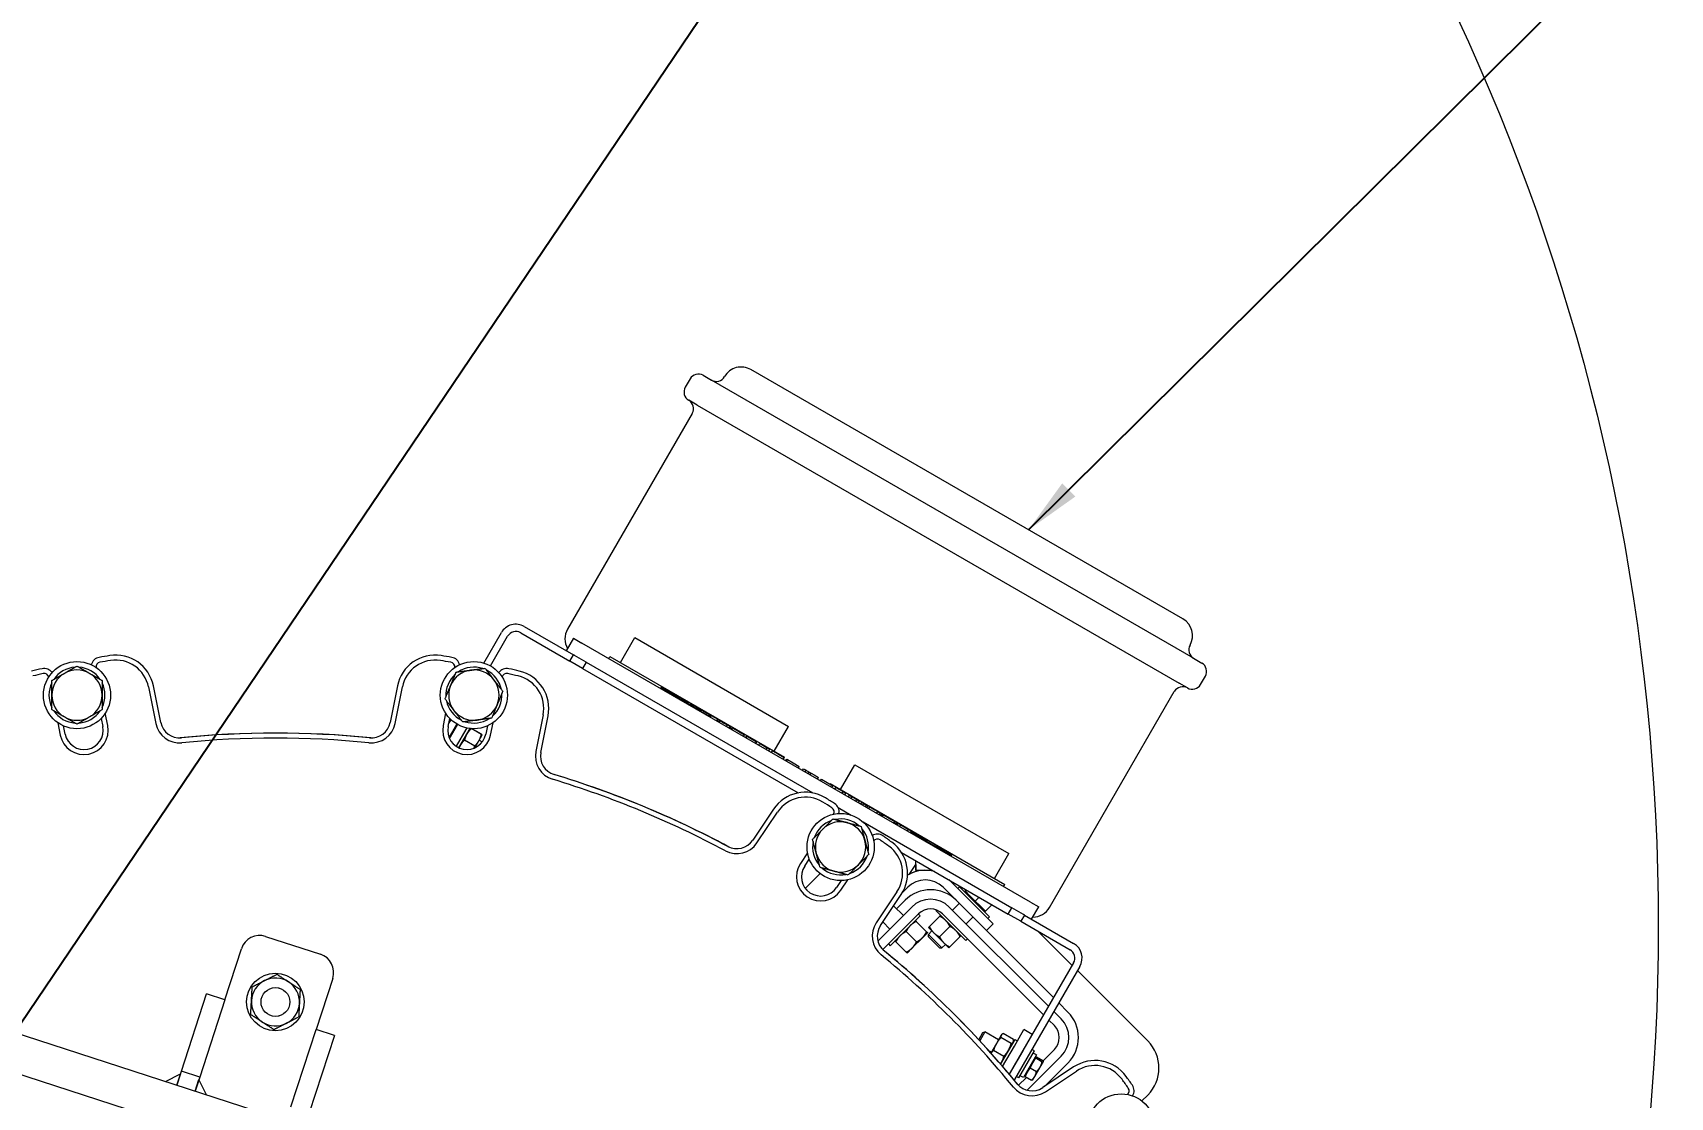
# Model space of a CAD drawing. Header units: inches. Extents: x 19 to 503, y 6 to 322.
# Drawn here: x 97.15 to 139.81, y 243.34 to 271.08 of the extents above; entities that cross this region are included whole.
import ezdxf

# ---------------------------------------------------------------- set-up
doc = ezdxf.new("R2010")
doc.units = ezdxf.units.IN
doc.header["$LTSCALE"] = 15
doc.header["$MEASUREMENT"] = 0
for name, color, linetype, lineweight in [('Dimension (ANSI)', 7, 'Continuous', 25), ('Symbol (ANSI)', 7, 'Continuous', 25), ('Visible', 7, 'Continuous', 18)]:
    doc.layers.add(name, color=color, linetype=linetype, lineweight=lineweight)
doc.styles.add('MEMCOR Medium', font='arial.ttf')
doc.dimstyles.new('Default (ANSI)', dxfattribs={"dimscale": 15, "dimtxt": 0.15, "dimasz": 0.098425, "dimexe": 0.125, "dimexo": 0.0625, "dimgap": 0.031496, "dimtad": 0, "dimtih": 1, "dimtoh": 1, "dimdec": 4, "dimrnd": 1e-08, "dimzin": 3, "dimdsep": 46, "dimlunit": 5, "dimtxsty": 'MEMCOR Medium', "dimcen": 0.09, "dimdle": 0.393701, "dimclrd": 256, "dimclre": 256, "dimclrt": 256, "dimadec": 0, "dimazin": 1, "dimtfac": 0.8, "dimtofl": 0, "dimtmove": 0, "dimatfit": 3, "dimfxl": 1, "dimfrac": 1, "dimtolj": 1, "dimtzin": 4, "dimlwd": -1, "dimlwe": -1, "dimarcsym": 0})
doc.dimstyles.new('Default (ANSI)$7', dxfattribs={"dimscale": 15, "dimtxt": 0.15, "dimasz": 0.098425, "dimexe": 0.125, "dimexo": 0.0625, "dimgap": 0.031496, "dimtad": 0, "dimtih": 1, "dimtoh": 1, "dimdec": 4, "dimrnd": 1e-08, "dimzin": 3, "dimdsep": 46, "dimlunit": 5, "dimtxsty": 'MEMCOR Medium', "dimcen": 0.09, "dimdle": 0.393701, "dimclrd": 256, "dimclre": 256, "dimclrt": 256, "dimadec": 0, "dimazin": 1, "dimtfac": 0.8, "dimtofl": 0, "dimtmove": 0, "dimatfit": 3, "dimfxl": 1, "dimfrac": 1, "dimtolj": 1, "dimtzin": 4, "dimlwd": -1, "dimlwe": -1, "dimarcsym": 0})

# ---------------------------------------------------------------- blocks, each defined once
blk = doc.blocks.new('*D25')
at = {"layer": 'Defpoints', "color": 0, "transparency": 16777216}
for p in [(108.515, 297.906), (83.501, 247.803)]:
    blk.add_point(p, dxfattribs=at)
at = {"layer": 'Dimension (ANSI)', "transparency": 16777216}
for p, q in [((112.922, 306.732), (109.175, 299.227)), ((114.906, 306.732), (112.922, 306.732))]:
    blk.add_line(p, q, dxfattribs=at)
blk.add_solid([(108.954, 299.337), (109.395, 299.117), (108.515, 297.906)], dxfattribs=at)
at = {"layer": 'Dimension (ANSI)', "transparency": 16777216, "insert": (115.378, 306.732), "char_height": 2.25, "attachment_point": 4, "style": 'MEMCOR Medium'}
blk.add_mtext('\\A1; \\fArial|b0|i0;\\H2.2500;R56 in\\P[R1422.4 mm]{\\P\\fArial|b0|i0;\\H2.2500;RADIAL CLEARANCE REQUIRED}', dxfattribs=at)

msp = doc.modelspace()

# ---------------------------------------------------------------- linework, layer by layer
at = {"layer": 'Visible'}
for p, q in [((114.27854, 262.06378), (114.15354, 261.84727)), ((114.62005, 262.15529), (114.83656, 262.03029)), ((127.39392, 254.78029), (114.83656, 262.03029)), ((127.11941, 255.80481), (115.86108, 262.30481)), ((114.46156, 261.38077), (114.24505, 261.50577)), ((114.33656, 261.16426), (111.08656, 255.5351)), ((114.46156, 261.38077), (127.01892, 254.13077)), ((109.95884, 255.60883), (111.24346, 254.86716)), ((108.9035, 254.65594), (109.3612, 255.4487)), ((109.07694, 254.58134), (109.52358, 255.35495)), ((109.86509, 255.44645), (111.14971, 254.70478)), ((111.24031, 255.30199), (111.05281, 254.97723)), ((111.24031, 255.30199), (111.45682, 255.17699)), ((123.14816, 248.42699), (111.45682, 255.17699)), ((112.46238, 254.6686), (112.83738, 255.31812)), ((112.83738, 255.31812), (116.84274, 253.00562)), ((111.14971, 254.70478), (111.24346, 254.86716)), ((111.4788, 254.51478), (111.14971, 254.70478)), ((111.26932, 254.85223), (111.24346, 254.86716)), ((111.57255, 254.67716), (111.26932, 254.85223)), ((112.16049, 254.77072), (112.19174, 254.82485)), ((112.19174, 254.82485), (116.73838, 252.19985)), ((127.39392, 254.78029), (127.61043, 254.65529)), ((111.57255, 254.67716), (111.4788, 254.51478)), ((111.4788, 254.51478), (117.09618, 251.27158)), ((111.57255, 254.67716), (117.47284, 251.27063)), ((127.57694, 254.09727), (127.70194, 254.31378)), ((100.17062, 254.03213), (100.35964, 253.08187)), ((100.48714, 253.10723), (100.29812, 254.05749)), ((106.65469, 254.05749), (106.46567, 253.10723)), ((106.59318, 253.08187), (106.78219, 254.03213)), ((113.51366, 253.98947), (113.51991, 254.0003)), ((113.51991, 254.0003), (113.53866, 254.03277)), ((114.56701, 253.39575), (113.51991, 254.0003)), ((113.53866, 254.03277), (113.76711, 253.90088)), ((113.74836, 253.8684), (113.76711, 253.90088)), ((113.76737, 253.85742), (113.78612, 253.8899)), ((113.78612, 253.8899), (113.84828, 253.85401)), ((113.82953, 253.82153), (113.84828, 253.85401)), ((113.84828, 253.85401), (113.93483, 253.80404)), ((123.64392, 248.2851), (126.89392, 253.91426)), ((127.23543, 254.00577), (127.01892, 254.13077)), ((113.91608, 253.77156), (113.93483, 253.80404)), ((113.93483, 253.80404), (114.01831, 253.75585)), ((113.99956, 253.72337), (114.01831, 253.75585)), ((114.03768, 253.70136), (114.05643, 253.73384)), ((114.05643, 253.73384), (114.23963, 253.62807)), ((114.22088, 253.59559), (114.23963, 253.62807)), ((114.26515, 253.57003), (114.2839, 253.60251)), ((114.2839, 253.60251), (114.35199, 253.56319)), ((114.33324, 253.53072), (114.35199, 253.56319)), ((114.35199, 253.56319), (114.39746, 253.53694)), ((114.39746, 253.53694), (114.44294, 253.51069)), ((114.42419, 253.47821), (114.44294, 253.51069)), ((114.44294, 253.51069), (114.51103, 253.47137)), ((114.49228, 253.4389), (114.51103, 253.47137)), ((114.51283, 253.42703), (114.53158, 253.45951)), ((114.53158, 253.45951), (114.58576, 253.42823)), ((114.56076, 253.38493), (114.58576, 253.42823)), ((114.58576, 253.42823), (114.63267, 253.40114)), ((114.60767, 253.35784), (114.63267, 253.40114)), ((114.63267, 253.40114), (114.68421, 253.37139)), ((97.80684, 253.10105), (97.87103, 252.77838)), ((97.99853, 252.80374), (97.95597, 253.0177)), ((98.93676, 253.21279), (98.97932, 252.99883)), ((99.10682, 253.02419), (99.04263, 253.34687)), ((107.91018, 253.34687), (107.846, 253.02419)), ((107.9735, 252.99883), (108.01606, 253.21279)), ((107.98755, 253.06945), (108.05066, 253.17877)), ((107.99969, 252.71549), (108.20198, 253.06586)), ((108.01302, 252.68515), (108.22079, 253.04502)), ((108.16641, 253.00425), (108.18954, 252.99089)), ((108.22079, 253.04502), (108.22519, 253.05265)), ((108.99684, 253.0177), (108.95428, 252.80374)), ((109.08179, 252.77838), (109.14597, 253.10105)), ((110.45033, 253.30249), (110.26131, 252.35223)), ((110.38881, 252.32687), (110.57783, 253.27713)), ((114.65921, 253.32809), (114.68421, 253.37139)), ((114.68421, 253.37139), (114.73491, 253.34212)), ((114.70991, 253.29881), (114.73491, 253.34212)), ((114.73491, 253.34212), (114.78203, 253.31491)), ((114.75703, 253.27161), (114.78203, 253.31491)), ((114.8123, 253.25413), (114.76328, 253.28243)), ((114.78203, 253.31491), (114.83105, 253.28661)), ((114.80605, 253.24331), (114.83105, 253.28661)), ((114.83105, 253.28661), (114.99788, 253.19029)), ((114.97288, 253.14699), (114.99788, 253.19029)), ((115.03851, 253.12353), (114.97913, 253.15781)), ((114.99788, 253.19029), (115.05726, 253.15601)), ((115.03226, 253.1127), (115.05726, 253.15601)), ((115.05726, 253.15601), (115.16814, 253.09199)), ((115.16814, 253.09199), (115.24879, 253.04543)), ((115.22379, 253.00213), (115.24879, 253.04543)), ((115.24879, 253.04543), (115.32022, 253.00418)), ((115.29522, 252.96088), (115.32022, 253.00418)), ((115.36021, 252.9378), (115.30147, 252.97171)), ((115.32022, 253.00418), (115.35085, 252.9865)), ((115.3321, 252.95403), (115.35085, 252.9865)), ((116.46774, 252.3561), (116.84274, 253.00562)), ((108.43729, 252.92002), (108.18636, 252.48538)), ((108.25625, 252.44644), (108.54709, 252.95019)), ((108.66698, 252.48947), (108.39905, 252.64415)), ((108.46271, 252.96405), (108.43729, 252.92002)), ((108.84095, 252.7908), (108.57303, 252.94548)), ((108.84496, 252.79775), (108.58726, 252.94653)), ((108.67052, 252.44598), (108.77545, 252.62773)), ((108.77545, 252.62773), (108.86444, 252.78186)), ((108.78623, 252.64639), (108.86403, 252.60147)), ((108.86444, 252.78186), (108.86448, 252.78192)), ((108.86448, 252.78192), (108.86449, 252.782)), ((115.35396, 252.92697), (115.36021, 252.9378)), ((115.36954, 252.91797), (115.39454, 252.96128)), ((115.39454, 252.96128), (115.54487, 252.87448)), ((115.54487, 252.87448), (115.6952, 252.78769)), ((115.6702, 252.74439), (115.6952, 252.78769)), ((115.72699, 252.7116), (115.75199, 252.75491)), ((115.7375, 252.70553), (115.7625, 252.74883)), ((115.75199, 252.75491), (115.7625, 252.74883)), ((115.7625, 252.74883), (115.8918, 252.67419)), ((115.8918, 252.67419), (116.01276, 252.60435)), ((115.98776, 252.56105), (116.01276, 252.60435)), ((115.99521, 252.55675), (116.02021, 252.60005)), ((116.01276, 252.60435), (116.02021, 252.60005)), ((116.06602, 252.51586), (116.09102, 252.55916)), ((116.09102, 252.55916), (116.2019, 252.49515)), ((116.2019, 252.49515), (116.28255, 252.44859)), ((116.25755, 252.40529), (116.28255, 252.44859)), ((116.28255, 252.44859), (116.35399, 252.40734)), ((116.32899, 252.36404), (116.35399, 252.40734)), ((116.4033, 252.32113), (116.4283, 252.36443)), ((116.4283, 252.36443), (116.57863, 252.27764)), ((116.57863, 252.27764), (116.72896, 252.19085)), ((116.70396, 252.14755), (116.72896, 252.19085)), ((116.70713, 252.14572), (116.73838, 252.19985)), ((116.77039, 252.1092), (116.79539, 252.1525)), ((116.79055, 252.09756), (116.81555, 252.14086)), ((116.79539, 252.1525), (116.81555, 252.14086)), ((116.81555, 252.14086), (116.96763, 252.05305)), ((116.96763, 252.05305), (117.12409, 251.96272)), ((117.09909, 251.91942), (117.12409, 251.96272)), ((117.2076, 251.85677), (117.2326, 251.90007)), ((117.2326, 251.90007), (117.29834, 251.86212)), ((117.27334, 251.81882), (117.29834, 251.86212)), ((117.27947, 251.81528), (117.30447, 251.85858)), ((117.29834, 251.86212), (117.30447, 251.85858)), ((117.30447, 251.85858), (117.34523, 251.83504)), ((117.34523, 251.83504), (117.38292, 251.81328)), ((117.35792, 251.76998), (117.38292, 251.81328)), ((117.38292, 251.81328), (117.42938, 251.78646)), ((117.40438, 251.74316), (117.42938, 251.78646)), ((117.42938, 251.78646), (117.50871, 251.74066)), ((117.50871, 251.74066), (117.62003, 251.67639)), ((118.19973, 251.35613), (118.57473, 252.00565)), ((118.57473, 252.00565), (122.5801, 249.69315)), ((117.59503, 251.63309), (117.62003, 251.67639)), ((117.67461, 251.58714), (117.69961, 251.63045)), ((117.69961, 251.63045), (117.84994, 251.54365)), ((117.84994, 251.54365), (118.00026, 251.45686)), ((117.92285, 251.50156), (117.9291, 251.51238)), ((117.9291, 251.51238), (122.47573, 248.88738)), ((117.97526, 251.41356), (118.00026, 251.45686)), ((118.04871, 251.37116), (118.07371, 251.41446)), ((118.07371, 251.41446), (118.18459, 251.35044)), ((118.18459, 251.35044), (118.26523, 251.30388)), ((118.24023, 251.26058), (118.26523, 251.30388)), ((118.26523, 251.30388), (118.33667, 251.26264)), ((116.45054, 250.84457), (115.91226, 250.03898)), ((118.13782, 250.8867), (118.47095, 250.69436)), ((118.31167, 251.21934), (118.33667, 251.26264)), ((118.40527, 251.1653), (118.43027, 251.2086)), ((118.43027, 251.2086), (118.50171, 251.16735)), ((118.47671, 251.12405), (118.50171, 251.16735)), ((118.50171, 251.16735), (118.57534, 251.12484)), ((118.57534, 251.12484), (118.62136, 251.09827)), ((118.59636, 251.05497), (118.62136, 251.09827)), ((118.62136, 251.09827), (118.69367, 251.05652)), ((118.66867, 251.01322), (118.69367, 251.05652)), ((118.72327, 250.9817), (118.74827, 251.025)), ((118.72984, 250.9779), (118.75484, 251.02121)), ((118.74827, 251.025), (118.75484, 251.02121)), ((118.75484, 251.02121), (118.80393, 250.99286)), ((118.77893, 250.94956), (118.80393, 250.99286)), ((118.80393, 250.99286), (118.87581, 250.95137)), ((118.85081, 250.90807), (118.87581, 250.95137)), ((118.87581, 250.95137), (118.91262, 250.93011)), ((118.88762, 250.88681), (118.91262, 250.93011)), ((118.93258, 250.86086), (118.95758, 250.90416)), ((118.95758, 250.90416), (119.09081, 250.82723)), ((116.02035, 249.96676), (116.55863, 250.77235)), ((118.78451, 250.51333), (122.65768, 248.27716)), ((119.09081, 250.82723), (119.16751, 250.78295)), ((119.14251, 250.73965), (119.16751, 250.78295)), ((119.16751, 250.78295), (119.23895, 250.74171)), ((119.21395, 250.69841), (119.23895, 250.74171)), ((119.25102, 250.67701), (119.25727, 250.68783)), ((119.25727, 250.68783), (119.27602, 250.72031)), ((119.29452, 250.66632), (119.25727, 250.68783)), ((119.27602, 250.72031), (119.31327, 250.6988)), ((119.28827, 250.6555), (119.31327, 250.6988)), ((119.31327, 250.6988), (119.46359, 250.61201)), ((119.46359, 250.61201), (119.61392, 250.52522)), ((119.58892, 250.48192), (119.61392, 250.52522)), ((119.67826, 250.44477), (119.59517, 250.49274)), ((119.61392, 250.52522), (119.66911, 250.49335)), ((119.65036, 250.46087), (119.66911, 250.49335)), ((119.66911, 250.49335), (119.69701, 250.47725)), ((119.67201, 250.43395), (119.69701, 250.47725)), ((119.69701, 250.47725), (119.76757, 250.43651)), ((119.74257, 250.39321), (119.76757, 250.43651)), ((119.76757, 250.43651), (119.97136, 250.31885)), ((119.02284, 250.15923), (119.02427, 250.1584)), ((119.94636, 250.27555), (119.97136, 250.31885)), ((119.97136, 250.31885), (120.04149, 250.27836)), ((120.01649, 250.23506), (120.04149, 250.27836)), ((121.09757, 249.62533), (120.02274, 250.24588)), ((120.04149, 250.27836), (120.08013, 250.25605)), ((120.06138, 250.22358), (120.08013, 250.25605)), ((120.08013, 250.25605), (120.1256, 250.2298)), ((120.1256, 250.2298), (120.17107, 250.20355)), ((120.15232, 250.17107), (120.17107, 250.20355)), ((120.17107, 250.20355), (120.23916, 250.16423)), ((120.22041, 250.13176), (120.23916, 250.16423)), ((120.23789, 250.12167), (120.25664, 250.15415)), ((120.25664, 250.15415), (120.36932, 250.08909)), ((120.35057, 250.05661), (120.36932, 250.08909)), ((120.36932, 250.08909), (120.43742, 250.04977)), ((120.41867, 250.01729), (120.43742, 250.04977)), ((120.44273, 250.0034), (120.46148, 250.03588)), ((120.46148, 250.03588), (120.64292, 249.93112)), ((117.33851, 249.70759), (117.15573, 249.43404)), ((119.7862, 249.7185), (122.56393, 248.11478)), ((120.62417, 249.89865), (120.64292, 249.93112)), ((120.66823, 249.87321), (120.68698, 249.90569)), ((120.68698, 249.90569), (120.74914, 249.8698)), ((120.73039, 249.83732), (120.74914, 249.8698)), ((120.74914, 249.8698), (120.83569, 249.81983)), ((120.81694, 249.78735), (120.83569, 249.81983)), ((120.83569, 249.81983), (120.91916, 249.77164)), ((120.90041, 249.73916), (120.91916, 249.77164)), ((120.93458, 249.71943), (120.95333, 249.75191)), ((120.95333, 249.75191), (121.09919, 249.6677)), ((121.08044, 249.63522), (121.09919, 249.6677)), ((121.09132, 249.61451), (121.09757, 249.62533)), ((122.2051, 249.04363), (122.5801, 249.69315)), ((117.26382, 249.36182), (117.38502, 249.5432)), ((117.27998, 248.78347), (117.66577, 249.16926)), ((119.98405, 249.14782), (120.15777, 249.40588)), ((120.15777, 249.2538), (120.15777, 249.50397)), ((120.15777, 249.40588), (120.15777, 249.21838)), ((120.15777, 249.2538), (120.59108, 249.2538)), ((118.21649, 248.98763), (118.09529, 248.80625)), ((118.20339, 248.73402), (118.38616, 249.00757)), ((119.80873, 248.67401), (119.94815, 248.81342)), ((120.86738, 248.81342), (121.99876, 247.68205)), ((122.17553, 247.85882), (121.04416, 248.9902)), ((121.25546, 248.7789), (121.3, 248.82344)), ((121.3, 248.82344), (122.07949, 248.04395)), ((121.44226, 248.71654), (121.42458, 248.69886)), ((121.44226, 248.71654), (121.47131, 248.7456)), ((121.57484, 248.58396), (121.44226, 248.71654)), ((122.44448, 248.83326), (122.47573, 248.88738)), ((119.66832, 248.69452), (119.13005, 247.88893)), ((120.05563, 248.29582), (119.17057, 247.41077)), ((119.23814, 247.8167), (119.77642, 248.62229)), ((119.58188, 248.33115), (119.83642, 248.07661)), ((119.87885, 248.47259), (119.65965, 248.25339)), ((123.61634, 245.71091), (121.03143, 248.29582)), ((121.29165, 248.38916), (121.11487, 248.21238)), ((121.70742, 248.45138), (121.57484, 248.58396)), ((121.70742, 248.45138), (121.80753, 248.55148)), ((121.84001, 248.3188), (121.70742, 248.45138)), ((121.97259, 248.18621), (121.84001, 248.3188)), ((121.97259, 248.18621), (122.14375, 248.35737)), ((123.14816, 248.42699), (123.36467, 248.30199)), ((123.17717, 247.97723), (123.36467, 248.30199)), ((119.30609, 247.89984), (119.2687, 247.86245)), ((119.29866, 247.90727), (119.48287, 247.72306)), ((119.29952, 247.18616), (120.2324, 248.11904)), ((120.27071, 248.06826), (119.49122, 247.28877)), ((120.43923, 247.65058), (120.16981, 247.92)), ((120.22617, 248.1128), (120.27071, 248.06826)), ((120.51206, 247.78635), (120.78148, 248.05576)), ((120.69688, 248.22032), (120.68059, 248.20403)), ((121.46007, 247.42454), (120.68059, 248.20403)), ((120.85466, 248.11904), (123.48694, 245.48676)), ((121.6452, 248.0356), (121.46843, 247.85882)), ((121.97259, 248.18621), (121.95491, 248.16853)), ((122.17553, 247.85882), (121.99876, 247.68205)), ((122.03495, 247.99941), (122.07949, 248.04395)), ((122.56393, 248.11478), (122.65768, 248.27716)), ((122.89302, 247.92478), (122.56393, 248.11478)), ((122.96066, 248.10223), (122.65768, 248.27716)), ((122.98677, 248.08716), (122.89302, 247.92478)), ((122.89302, 247.92478), (124.17764, 247.1831)), ((122.98677, 248.08716), (122.96066, 248.10223)), ((122.98677, 248.08716), (124.27139, 247.34548)), ((103.22008, 247.53056), (104.64667, 247.06703)), ((120.17407, 247.38542), (119.90465, 247.65483)), ((120.06517, 247.22915), (120.33033, 247.49432)), ((120.33033, 247.49432), (120.46291, 247.6269)), ((120.48567, 247.51645), (120.48568, 247.58318)), ((120.7725, 247.22963), (120.48567, 247.51645)), ((120.57677, 247.67428), (120.48568, 247.58318)), ((120.48568, 247.58318), (120.83923, 247.22963)), ((120.48838, 247.76266), (120.62096, 247.63008)), ((120.62096, 247.63008), (120.88613, 247.36492)), ((120.77723, 247.52118), (121.04665, 247.7906)), ((121.04239, 247.25602), (121.31181, 247.52543)), ((121.50462, 247.46908), (121.46007, 247.42454)), ((123.74575, 245.93505), (121.99876, 247.68205)), ((123.33981, 247.66682), (124.23104, 246.77559)), ((109.96824, 239.66005), (86.50085, 247.28507)), ((102.15742, 245.87806), (102.59005, 247.20954)), ((119.44668, 247.33332), (119.49122, 247.28877)), ((119.9089, 247.12025), (119.63948, 247.38967)), ((119.93258, 247.09657), (120.06517, 247.22915)), ((120.7725, 247.22963), (120.83923, 247.22963)), ((120.93032, 247.32072), (120.83923, 247.22963)), ((120.88613, 247.36492), (121.01871, 247.23233)), ((91.84944, 246.59867), (110.27726, 240.61111)), ((124.26915, 246.84159), (122.59359, 243.93944)), ((124.43153, 246.74784), (122.7306, 243.80175)), ((124.3683, 246.63833), (126.20038, 244.80624)), ((104.96769, 246.43699), (104.53507, 245.10551)), ((101.02678, 244.01633), (101.6819, 246.03257)), ((102.15742, 245.87806), (101.50231, 243.86182)), ((102.15742, 245.87806), (101.6819, 246.03257)), ((124.12149, 245.55931), (123.88301, 245.79779)), ((123.62419, 245.3495), (123.76794, 245.20576)), ((123.94471, 245.38254), (123.7536, 245.57365)), ((103.87995, 243.08927), (104.53507, 245.10551)), ((105.01059, 244.95101), (104.35548, 242.93477)), ((105.01059, 244.95101), (104.53507, 245.10551)), ((121.79809, 244.8386), (121.90683, 245.02694)), ((121.95921, 245.04097), (121.82537, 244.80916)), ((121.90683, 245.02694), (121.95921, 245.04097)), ((122.31528, 244.83539), (121.95921, 245.04097)), ((122.38565, 244.95728), (122.25902, 244.73795)), ((122.64535, 244.73872), (122.37743, 244.89341)), ((122.39353, 244.97092), (122.38565, 244.95728)), ((122.39353, 244.97092), (122.40845, 244.98138)), ((122.70477, 244.84165), (122.43685, 244.99633)), ((122.72671, 244.67002), (122.97671, 245.10303)), ((123.19322, 244.97803), (122.97671, 245.10303)), ((122.12778, 244.51063), (122.06433, 244.54726)), ((122.25902, 244.73795), (122.11579, 244.48987)), ((122.45152, 244.403), (122.1836, 244.55768)), ((122.73543, 244.84512), (122.36615, 244.2055)), ((122.42152, 244.14142), (122.72671, 244.67002)), ((122.94322, 244.54502), (122.59359, 243.93944)), ((122.70443, 244.79142), (122.70602, 244.80958)), ((122.73543, 244.84512), (122.80471, 244.80512)), ((122.84688, 243.84316), (123.25288, 244.54637)), ((123.30129, 244.44221), (122.96129, 243.85331)), ((123.25288, 244.54637), (123.1836, 244.58637)), ((123.30129, 244.44221), (123.21988, 244.48921)), ((123.76794, 244.58351), (123.47352, 244.28909)), ((100.90935, 243.65492), (101.02678, 244.01633)), ((101.50231, 243.86182), (101.02678, 244.01633)), ((123.05966, 243.52168), (123.94471, 244.40673)), ((123.07022, 243.99198), (123.13578, 244.10554)), ((123.13578, 244.10554), (123.20993, 244.23396)), ((123.13578, 244.10554), (123.30284, 244.00909)), ((123.20993, 244.23396), (123.28407, 244.36239)), ((123.25901, 243.88298), (123.39872, 244.12496)), ((123.29344, 244.37861), (123.27179, 244.39112)), ((123.28407, 244.36239), (123.29265, 244.37725)), ((123.28407, 244.36239), (123.45113, 244.26594)), ((123.29265, 244.37725), (123.30123, 244.39211)), ((123.30123, 244.39211), (123.46829, 244.29566)), ((123.39872, 244.12496), (123.48145, 244.26825)), ((124.27119, 244.12752), (123.4656, 243.58924)), ((123.48145, 244.26825), (123.48223, 244.26961)), ((123.48223, 244.26961), (123.48223, 244.27144)), ((123.51134, 243.61981), (124.12149, 244.22995)), ((123.53782, 243.48115), (124.34341, 244.01943)), ((100.61215, 243.75149), (101.00592, 243.95213)), ((101.00592, 243.95213), (100.90935, 243.65492)), ((101.50231, 243.86182), (101.38488, 243.50042)), ((101.38488, 243.50042), (101.48145, 243.79762)), ((101.68209, 243.40385), (101.48145, 243.79762)), ((122.7306, 243.80175), (122.72165, 243.78626)), ((122.84688, 243.84316), (122.7776, 243.88316)), ((123.04154, 243.85711), (122.83506, 243.65063)), ((122.96129, 243.85331), (122.87988, 243.90031)), ((123.01244, 243.89191), (122.99079, 243.90441)), ((123.00465, 243.87841), (123.07022, 243.99198)), ((123.00465, 243.87841), (123.17171, 243.78196)), ((123.20123, 243.78291), (123.19965, 243.78199)), ((123.20123, 243.78291), (123.25901, 243.88298)), ((126.20038, 243.39203), (126.04928, 243.24093))]:
    msp.add_line(p, q, dxfattribs=at)
for centre, radius in [((83.50085, 247.80307), 56), ((98.30627, 253.81952), 0.875), ((108.64654, 253.81952), 0.875), ((118.1997, 249.86247), 0.875), ((103.47606, 245.82196), 0.75), ((103.47606, 245.82196), 0.37513), ((103.47606, 245.82196), 0.375), ((125.51137, 242.5508), 0.875)]:
    msp.add_circle(centre, radius, dxfattribs=at)
for centre, radius, start, end in [((115.61108, 261.87179), 0.5, 60, 150), ((114.49505, 261.93878), 0.25, 60, 150), ((114.96156, 262.24679), 0.25, 240, 330), ((114.37005, 261.72227), 0.25, 150, 240), ((114.12005, 261.28926), 0.25, 330, 60), ((109.74009, 255.22995), 0.4375, 60, 150), ((111.51957, 255.2851), 0.5, 150, 209.961649), ((126.86941, 255.37179), 0.5, 330, 60), ((109.74009, 255.22995), 0.25, 60, 150), ((127.51892, 254.99679), 0.25, 150, 240), ((98.92415, 254.55765), 0.25, 99.664998, 167.733558), ((103.47641, 227.82751), 27.365, 99.076303, 99.664998), ((103.47641, 227.82751), 27.235, 99.076303, 99.664998), ((99.31734, 253.8624), 1, 11.25, 99.076303), ((99.31734, 253.8624), 0.87, 11.25, 99.076303), ((107.63548, 253.8624), 1, 80.923697, 168.75), ((107.63548, 253.8624), 0.87, 80.923697, 168.75), ((103.47641, 227.82751), 27.235, 80.335002, 80.923697), ((103.47641, 227.82751), 27.365, 80.335002, 80.923697), ((108.02867, 254.55765), 0.25, 12.266442, 80.335002), ((103.47641, 227.82751), 27.365, 102.835002, 103.423697), ((103.47641, 227.82751), 27.235, 102.835002, 103.423697), ((97.45297, 254.26501), 0.25, 34.766442, 102.835002), ((97.45297, 254.26501), 0.12, 13.046422, 102.835002), ((98.30627, 253.81952), 0.656, 120, 180), ((98.30627, 253.81952), 0.7295, 94.059141, 145.940859), ((98.30627, 253.81952), 0.656, 60, 120), ((98.30627, 253.81952), 0.7295, 34.059141, 85.940859), ((98.30627, 253.81952), 0.656, 0, 60), ((98.92415, 254.55765), 0.12, 99.664998, 189.453578), ((108.64654, 253.81952), 0.7295, 131.559141, 183.440859), ((108.64654, 253.81952), 0.656, 97.5, 157.5), ((108.02867, 254.55765), 0.12, 350.546422, 80.335002), ((108.64654, 253.81952), 0.7295, 71.559141, 123.440859), ((108.64654, 253.81952), 0.656, 37.5, 97.5), ((108.64654, 253.81952), 0.7295, 11.559141, 63.440859), ((109.49985, 254.26501), 0.25, 77.164998, 145.233558), ((109.49985, 254.26501), 0.12, 77.164998, 166.953578), ((103.47641, 227.82751), 27.235, 76.576303, 77.164998), ((103.47641, 227.82751), 27.365, 76.576303, 77.164998), ((109.59705, 253.47222), 0.87, 348.75, 76.576303), ((109.59705, 253.47222), 1, 348.75, 76.576303), ((127.48543, 254.43878), 0.25, 330, 60), ((98.30627, 253.81952), 0.7295, 154.059141, 205.940859), ((98.30627, 253.81952), 0.7295, 334.059141, 25.940859), ((108.64654, 253.81952), 0.656, 157.5, 217.5), ((108.64654, 253.81952), 0.7295, 311.559141, 3.440859), ((108.64654, 253.81952), 0.656, 337.5, 37.5), ((127.11043, 253.78926), 0.25, 60, 150), ((127.36043, 254.22227), 0.25, 240, 330), ((98.30627, 253.81952), 0.656, 180, 240), ((98.30627, 253.81952), 0.7295, 214.059141, 265.940859), ((98.30627, 253.81952), 0.7295, 274.059141, 325.940859), ((98.30627, 253.81952), 0.656, 300, 0), ((108.64654, 253.81952), 0.7295, 191.559141, 243.440859), ((108.64654, 253.81952), 0.656, 217.5, 277.5), ((108.64654, 253.81952), 0.656, 277.5, 337.5), ((98.48892, 252.90129), 0.63, 191.25, 11.25), ((98.30627, 253.81952), 0.656, 240, 300), ((98.48892, 252.90129), 0.5, 191.25, 11.25), ((100.97753, 253.20478), 0.63, 191.25, 275.623729), ((100.97753, 253.20478), 0.5, 191.25, 275.623729), ((105.97528, 253.20478), 0.63, 264.376271, 348.75), ((105.97528, 253.20478), 0.5, 264.376271, 348.75), ((108.46389, 252.90129), 0.63, 168.75, 348.75), ((108.46389, 252.90129), 0.5, 168.75, 348.75), ((108.64654, 253.81952), 0.7295, 251.559141, 303.440859), ((103.47641, 227.82751), 25.00122, 84.297012, 95.702988), ((103.47641, 227.82751), 25, 84.376271, 95.623729), ((103.47641, 227.82751), 24.87, 84.376271, 95.623729), ((110.87921, 252.22932), 0.63, 168.75, 253.123729), ((110.87921, 252.22932), 0.5, 168.75, 253.123729), ((103.47641, 227.82751), 25.00122, 61.797012, 73.202988), ((103.47641, 227.82751), 25, 61.876271, 73.123729), ((103.47641, 227.82751), 24.87, 61.876271, 73.123729), ((117.28201, 250.289), 1, 58.423697, 146.25), ((117.28201, 250.289), 0.87, 58.423697, 146.25), ((103.47641, 227.82751), 27.235, 57.835002, 58.423697), ((103.47641, 227.82751), 27.365, 57.835002, 58.423697), ((117.91133, 250.78086), 0.12, 328.046422, 57.835002), ((117.91133, 250.78086), 0.25, 349.766442, 57.835002), ((118.1997, 249.86247), 0.7295, 109.059141, 160.940859), ((118.1997, 249.86247), 0.656, 75, 135), ((118.1997, 249.86247), 0.7295, 49.059141, 100.940859), ((118.1997, 249.86247), 0.656, 15, 75), ((115.49652, 250.31677), 0.5, 241.876271, 326.25), ((118.1997, 249.86247), 0.7295, 169.059141, 220.940859), ((118.1997, 249.86247), 0.656, 135, 195), ((118.1997, 249.86247), 0.656, 315, 15), ((118.1997, 249.86247), 0.7295, 349.059141, 40.940859), ((119.15853, 249.9475), 0.25, 54.664998, 122.733558), ((119.15853, 249.9475), 0.12, 54.664998, 144.453578), ((103.47641, 227.82751), 27.235, 54.076303, 54.664998), ((103.47641, 227.82751), 27.365, 54.076303, 54.664998), ((118.94495, 249.17786), 1, 326.25, 54.076303), ((115.49652, 250.31677), 0.63, 241.876271, 326.25), ((118.1997, 249.86247), 0.656, 195, 255), ((118.1997, 249.86247), 0.7295, 289.059141, 340.940859), ((118.94495, 249.17786), 0.87, 326.25, 54.076303), ((117.67956, 249.08403), 0.63, 146.25, 326.25), ((117.67956, 249.08403), 0.5, 146.25, 326.25), ((118.1997, 249.86247), 0.7295, 229.059141, 280.940859), ((118.1997, 249.86247), 0.656, 255, 315), ((120.40777, 248.3538), 0.9, 74.564043, 121.051453), ((120.40777, 248.3538), 0.9, 106.12762, 118.085934), ((120.54353, 247.80791), 0.94, 45, 135), ((120.40777, 248.3538), 0.65, 45, 135), ((120.40777, 248.3538), 0.9, 45, 45.435957), ((120.54353, 247.80791), 0.69, 45, 135), ((123.21091, 248.5351), 0.5, 269.961664, 330), ((119.65387, 247.53892), 0.63, 146.25, 230.623729), ((120.54353, 247.80791), 0.44, 45, 135), ((103.06558, 247.05503), 0.5, 72, 162), ((119.65387, 247.53892), 0.5, 146.25, 230.623729), ((104.49216, 246.5915), 0.5, 342, 72), ((103.47641, 227.82751), 24.87, 39.376271, 50.623729), ((103.47641, 227.82751), 25.00122, 39.297012, 50.702988), ((103.47641, 227.82751), 25, 39.376271, 50.623729), ((124.05264, 246.96659), 0.25, 330, 60), ((124.05264, 246.96659), 0.4375, 330, 60), ((103.47606, 245.82196), 0.625, 116.931328, 176.931328), ((103.47606, 245.82196), 0.625, 56.931328, 116.931328), ((103.47606, 245.82196), 0.625, 356.931328, 56.931328), ((103.47606, 245.82196), 0.625, 176.931328, 236.931328), ((103.47606, 245.82196), 0.625, 296.931328, 356.931328), ((103.47606, 245.82196), 0.625, 236.931328, 296.931328), ((123.45681, 244.89463), 0.69, 315, 45), ((123.45681, 244.89463), 0.94, 315, 45), ((123.45681, 244.89463), 0.44, 315, 45), ((125.49328, 244.09914), 1, 315, 45), ((124.82676, 243.29605), 1, 35.923697, 123.75), ((124.82676, 243.29605), 0.87, 35.923697, 123.75), ((123.18781, 244.00498), 0.63, 219.376271, 303.75), ((123.18781, 244.00498), 0.5, 219.376271, 303.75), ((103.47641, 227.82751), 27.235, 35.335002, 35.923697), ((103.47641, 227.82751), 27.365, 35.335002, 35.923697), ((125.5964, 243.50964), 0.25, 327.266442, 35.335002), ((125.5964, 243.50964), 0.12, 305.546422, 35.335002)]:
    msp.add_arc(centre, radius, start, end, dxfattribs=at)
for points, weights in [([(97.65027, 254.19826), (97.82605, 254.29974), (97.97827, 254.38763)], [1, 1.0379548493, 1]), ([(97.97827, 254.38763), (98.1305, 254.47552), (98.30627, 254.577)], [1, 1.0379548493, 1]), ([(98.30627, 254.577), (98.48205, 254.47552), (98.63427, 254.38763)], [1, 1.0379548493, 1]), ([(98.63427, 254.38763), (98.7865, 254.29974), (98.96227, 254.19826)], [1, 1.0379548493, 1]), ([(108.04047, 254.07056), (108.10774, 254.23295), (108.18541, 254.42047)], [1, 1.0379548493, 1]), ([(108.18541, 254.42047), (108.38664, 254.44696), (108.56091, 254.46991)], [1, 1.0379548493, 1]), ([(108.56091, 254.46991), (108.73518, 254.49285), (108.93641, 254.51934)], [1, 1.0379548493, 1]), ([(108.93641, 254.51934), (109.05997, 254.35832), (109.16698, 254.21887)], [1, 1.0379548493, 1]), ([(97.65027, 253.81952), (97.65027, 253.99529), (97.65027, 254.19826)], [1, 1.0379548493, 1]), ([(98.96227, 254.19826), (98.96227, 253.99529), (98.96227, 253.81952)], [1, 1.0379548493, 1]), ([(107.89554, 253.72065), (107.97321, 253.90816), (108.04047, 254.07056)], [1, 1.0379548493, 1]), ([(109.16698, 254.21887), (109.27398, 254.07941), (109.39754, 253.91839)], [1, 1.0379548493, 1]), ([(109.39754, 253.91839), (109.31987, 253.73087), (109.2526, 253.56848)], [1, 1.0379548493, 1]), ([(97.65027, 253.44078), (97.65027, 253.64374), (97.65027, 253.81952)], [1, 1.0379548493, 1]), ([(97.97827, 253.25141), (97.82605, 253.33929), (97.65027, 253.44078)], [1, 1.0379548493, 1]), ([(98.96227, 253.44078), (98.7865, 253.33929), (98.63427, 253.25141)], [1, 1.0379548493, 1]), ([(98.96227, 253.81952), (98.96227, 253.64374), (98.96227, 253.44078)], [1, 1.0379548493, 1]), ([(108.1261, 253.42017), (108.01909, 253.55962), (107.89554, 253.72065)], [1, 1.0379548493, 1]), ([(108.35666, 253.11969), (108.2331, 253.28072), (108.1261, 253.42017)], [1, 1.0379548493, 1]), ([(109.2526, 253.56848), (109.18534, 253.40608), (109.10767, 253.21857)], [1, 1.0379548493, 1]), ([(98.30627, 253.06203), (98.1305, 253.16352), (97.97827, 253.25141)], [1, 1.0379548493, 1]), ([(98.63427, 253.25141), (98.48205, 253.16352), (98.30627, 253.06203)], [1, 1.0379548493, 1]), ([(108.73216, 253.16913), (108.55789, 253.14619), (108.35666, 253.11969)], [1, 1.0379548493, 1]), ([(109.10767, 253.21857), (108.90643, 253.19207), (108.73216, 253.16913)], [1, 1.0379548493, 1]), ([(108.39905, 252.64415), (108.33202, 252.57768), (108.29258, 252.50937)], [1, 1.0379548493, 1]), ([(108.46455, 252.80723), (108.42418, 252.7373), (108.39905, 252.64415)], [1, 1.0379548493, 1]), ([(108.57303, 252.94548), (108.50492, 252.87715), (108.46455, 252.80723)], [1, 1.0379548493, 1]), ([(108.56958, 252.94791), (108.57121, 252.94675), (108.57303, 252.94548)], [1.00595775891, 1.0032586548, 1]), ([(108.66698, 252.48947), (108.73508, 252.5578), (108.77545, 252.62773)], [1, 1.0379548493, 1]), ([(108.77545, 252.62773), (108.81582, 252.69765), (108.84095, 252.7908)], [1, 1.0379548493, 1]), ([(108.84095, 252.7908), (108.86351, 252.78025), (108.86444, 252.78186)], [1, 1.0379548493, 1]), ([(108.86444, 252.78186), (108.86537, 252.78348), (108.84496, 252.79775)], [1, 1.0379548493, 1]), ([(108.29258, 252.50937), (108.2748, 252.47857), (108.2606, 252.44448)], [1, 1.01676598081, 1.01871972457]), ([(108.6516, 252.43786), (108.65982, 252.4623), (108.66698, 252.48947)], [1.01562543123, 1.01100169882, 1]), ([(117.73583, 250.32633), (117.86013, 250.45062), (118.00365, 250.59414)], [1, 1.0379548493, 1]), ([(118.00365, 250.59414), (118.1997, 250.54161), (118.36948, 250.49612)], [1, 1.0379548493, 1]), ([(118.36948, 250.49612), (118.53927, 250.45062), (118.73532, 250.39809)], [1, 1.0379548493, 1]), ([(117.46802, 250.05852), (117.61154, 250.20204), (117.73583, 250.32633)], [1, 1.0379548493, 1]), ([(117.56605, 249.69268), (117.52056, 249.86247), (117.46802, 250.05852)], [1, 1.0379548493, 1]), ([(118.73532, 250.39809), (118.78785, 250.20204), (118.83334, 250.03226)], [1, 1.0379548493, 1]), ([(118.83334, 250.03226), (118.87884, 249.86247), (118.93137, 249.66642)], [1, 1.0379548493, 1]), ([(117.66407, 249.32685), (117.61154, 249.5229), (117.56605, 249.69268)], [1, 1.0379548493, 1]), ([(118.93137, 249.66642), (118.78785, 249.5229), (118.66356, 249.39861)], [1, 1.0379548493, 1]), ([(118.02991, 249.22882), (117.86013, 249.27432), (117.66407, 249.32685)], [1, 1.0379548493, 1]), ([(118.39575, 249.1308), (118.1997, 249.18333), (118.02991, 249.22882)], [1, 1.0379548493, 1]), ([(118.66356, 249.39861), (118.53927, 249.27432), (118.39575, 249.1308)], [1, 1.0379548493, 1]), ([(120.16981, 247.92), (120.07508, 247.87263), (120.01355, 247.8111)], [1, 1.0379548493, 1]), ([(120.14613, 247.94368), (120.14613, 247.94368), (120.16981, 247.92)], [1, 1.0379548493, 1]), ([(120.78148, 248.05576), (120.80516, 248.07945), (120.80516, 248.07945)], [1, 1.0379548493, 1]), ([(120.93775, 247.94687), (120.87622, 248.0084), (120.78148, 248.05576)], [1, 1.0379548493, 1]), ([(121.04665, 247.7906), (120.99928, 247.88533), (120.93775, 247.94687)], [1, 1.0379548493, 1]), ([(119.74838, 247.54594), (119.68685, 247.4844), (119.63948, 247.38967)], [1, 1.0379548493, 1]), ([(119.90465, 247.65483), (119.80991, 247.60747), (119.74838, 247.54594)], [1, 1.0379548493, 1]), ([(120.01355, 247.8111), (119.95202, 247.74957), (119.90465, 247.65483)], [1, 1.0379548493, 1]), ([(120.17407, 247.38542), (120.2688, 247.43279), (120.33033, 247.49432)], [1, 1.0379548493, 1]), ([(120.33033, 247.49432), (120.39186, 247.55585), (120.43923, 247.65058)], [1, 1.0379548493, 1]), ([(120.43923, 247.65058), (120.46291, 247.6269), (120.46291, 247.6269)], [1, 1.0379548493, 1]), ([(120.48838, 247.76266), (120.48838, 247.76266), (120.51206, 247.78635)], [1, 1.0379548493, 1]), ([(120.51206, 247.78635), (120.55943, 247.69161), (120.62096, 247.63008)], [1, 1.0379548493, 1]), ([(120.62096, 247.63008), (120.6825, 247.56855), (120.77723, 247.52118)], [1, 1.0379548493, 1]), ([(120.77723, 247.52118), (120.8246, 247.42645), (120.88613, 247.36492)], [1, 1.0379548493, 1]), ([(121.20291, 247.6817), (121.14138, 247.74323), (121.04665, 247.7906)], [1, 1.0379548493, 1]), ([(121.31181, 247.52543), (121.26444, 247.62017), (121.20291, 247.6817)], [1, 1.0379548493, 1]), ([(121.3355, 247.54912), (121.3355, 247.54912), (121.31181, 247.52543)], [1, 1.0379548493, 1]), ([(119.63948, 247.38967), (119.6158, 247.41335), (119.6158, 247.41335)], [1, 1.0379548493, 1]), ([(119.9089, 247.12025), (120.00363, 247.16762), (120.06517, 247.22915)], [1, 1.0379548493, 1]), ([(119.93258, 247.09657), (119.93258, 247.09657), (119.9089, 247.12025)], [1, 1.0379548493, 1]), ([(120.06517, 247.22915), (120.1267, 247.29068), (120.17407, 247.38542)], [1, 1.0379548493, 1]), ([(120.88613, 247.36492), (120.94766, 247.30338), (121.04239, 247.25602)], [1, 1.0379548493, 1]), ([(121.04239, 247.25602), (121.01871, 247.23233), (121.01871, 247.23233)], [1, 1.0379548493, 1]), ([(102.85196, 245.85542), (102.86092, 246.02265), (102.87127, 246.21575)], [1, 1.0379548493, 1]), ([(102.87127, 246.21575), (103.04368, 246.30333), (103.19298, 246.37918)], [1, 1.0379548493, 1]), ([(103.19298, 246.37918), (103.34229, 246.45503), (103.51469, 246.54262)], [1, 1.0379548493, 1]), ([(103.51469, 246.54262), (103.67675, 246.4371), (103.81709, 246.34572)], [1, 1.0379548493, 1]), ([(103.81709, 246.34572), (103.95743, 246.25435), (104.11948, 246.14883)], [1, 1.0379548493, 1]), ([(104.11948, 246.14883), (104.10913, 245.95573), (104.10016, 245.78851)], [1, 1.0379548493, 1]), ([(102.83264, 245.49509), (102.84299, 245.68819), (102.85196, 245.85542)], [1, 1.0379548493, 1]), ([(104.10016, 245.78851), (104.0912, 245.62128), (104.08085, 245.42818)], [1, 1.0379548493, 1]), ([(103.13503, 245.2982), (102.99469, 245.38958), (102.83264, 245.49509)], [1, 1.0379548493, 1]), ([(103.43743, 245.10131), (103.27537, 245.20682), (103.13503, 245.2982)], [1, 1.0379548493, 1]), ([(104.08085, 245.42818), (103.90844, 245.34059), (103.75914, 245.26474)], [1, 1.0379548493, 1]), ([(103.75914, 245.26474), (103.60983, 245.18889), (103.43743, 245.10131)], [1, 1.0379548493, 1]), ([(122.37743, 244.89341), (122.304, 244.81586), (122.25902, 244.73795)], [1, 1.0379548493, 1]), ([(122.38565, 244.95728), (122.37186, 244.9334), (122.37743, 244.89341)], [1, 1.0379548493, 1]), ([(122.43685, 244.99633), (122.39944, 244.98116), (122.38565, 244.95728)], [1, 1.0379548493, 1]), ([(122.1836, 244.55768), (122.1439, 244.52319), (122.11752, 244.48794)], [1, 1.02589345157, 1.01645698633]), ([(122.25902, 244.73795), (122.21404, 244.66005), (122.1836, 244.55768)], [1, 1.0379548493, 1]), ([(122.45152, 244.403), (122.52495, 244.48055), (122.56992, 244.55845)], [1, 1.0379548493, 1]), ([(122.56992, 244.55845), (122.6149, 244.63636), (122.64535, 244.73872)], [1, 1.0379548493, 1]), ([(122.64535, 244.73872), (122.68276, 244.7539), (122.69655, 244.77778)], [1, 1.0379548493, 1]), ([(122.69655, 244.77778), (122.71034, 244.80166), (122.70477, 244.84165)], [1, 1.0379548493, 1]), ([(122.36031, 244.21223), (122.38719, 244.24195), (122.4058, 244.27419)], [1.01839327585, 1.0223069351, 1]), ([(122.4058, 244.27419), (122.43699, 244.32821), (122.45152, 244.403)], [1, 1.0379548493, 1]), ([(123.30284, 244.00909), (123.36431, 244.06536), (123.39872, 244.12496)], [1, 1.0379548493, 1]), ([(123.39872, 244.12496), (123.43313, 244.18457), (123.45113, 244.26594)], [1, 1.0379548493, 1]), ([(123.45113, 244.26594), (123.47746, 244.26135), (123.48145, 244.26825)], [1, 1.0379548493, 1]), ([(123.48145, 244.26825), (123.48543, 244.27514), (123.46829, 244.29566)], [1, 1.0379548493, 1]), ([(123.17171, 243.78196), (123.22858, 243.83027), (123.25901, 243.88298)], [1, 1.0379548493, 1]), ([(123.19965, 243.78199), (123.19313, 243.77823), (123.17171, 243.78196)], [1.0117798506, 1.03066465782, 1]), ([(123.25901, 243.88298), (123.28944, 243.93568), (123.30284, 244.00909)], [1, 1.0379548493, 1])]:
    msp.add_rational_spline(points, weights, degree=2, dxfattribs=at)

# ---------------------------------------------------------------- dimensions: what is measured, and where the dimension line sits
at = {"layer": 'Dimension (ANSI)'}
dim = msp.add_radius_dim(center=(83.50085, 247.80307), mpoint=(108.5151, 297.90583), text=' \\fArial|b0|i0;\\H2.2500;<> in\\X[R1422.4 mm]{\\P\\fArial|b0|i0;\\H2.2500;RADIAL CLEARANCE REQUIRED}', dimstyle='Default (ANSI)', override={"dimgap": 0.031496, "dimdec": 4, "dimlfac": 1, "dimpost": '', "dimcen": 0, "dimtol": 0, "dimlim": 0, "dimtp": 0, "dimtm": 0, "dimtdec": 2}, dxfattribs=at)
dim.commit()
dim.dimension.update_dxf_attribs({"geometry": '*D25', "text_midpoint": (139.62409, 306.73178), "dimtype": 164})

# ---------------------------------------------------------------- leaders
at = {"layer": 'Symbol (ANSI)', "annotation_type": 0, "has_hookline": 1, "hookline_direction": 0}
for points, text_width in [([(92.97334, 239.5382), (127.49288, 290.66211), (128.96926, 290.66211)], 42.36937), ([(123.09583, 258.12782), (137.91928, 272.83228), (139.39566, 272.83228)], 22.94355)]:
    msp.add_leader(points, dimstyle='Default (ANSI)$7', override={"dimtad": 0}, dxfattribs=dict(at, text_width=text_width))

doc.saveas('drawing.dxf')
